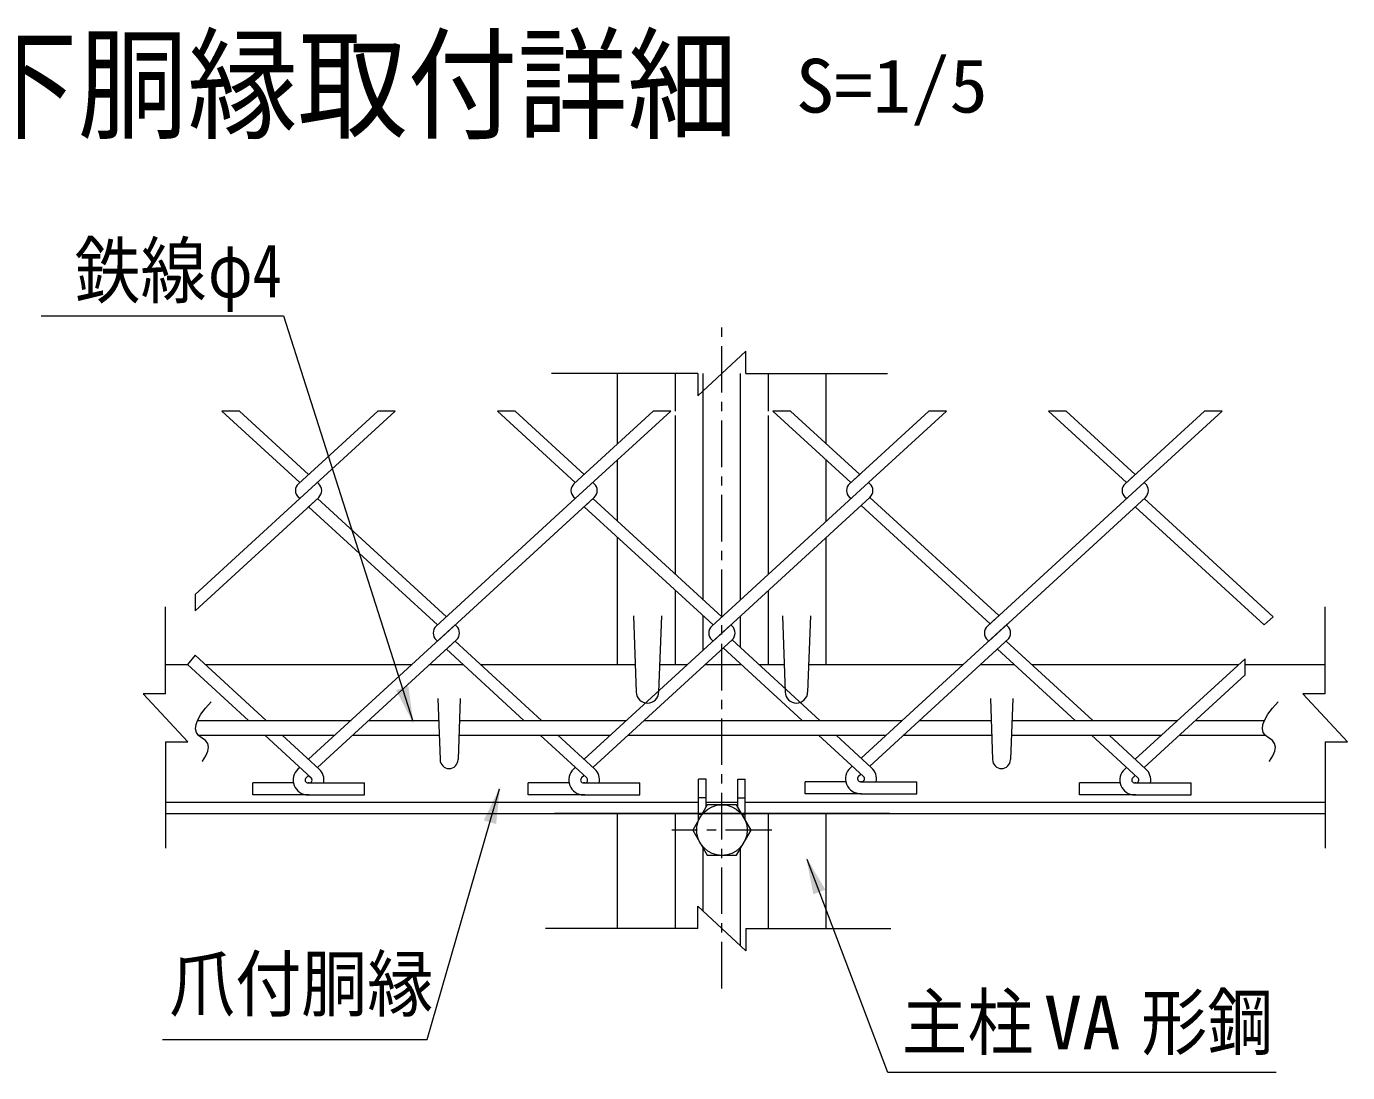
# Model space of a CAD drawing. Units: millimetres, scale not verified, with parts at other scales. Extents: x -4455 to 4455, y -3150 to 3150.
# Drawn here: x 1873 to 2937, y -135 to 708 of the extents above; entities that cross this region are included whole.
import ezdxf
from ezdxf.enums import TextEntityAlignment as Align

# ---------------------------------------------------------------- set-up
doc = ezdxf.new("R2010")
doc.units = ezdxf.units.MM
doc.header["$LTSCALE"] = 30
doc.linetypes.add('USER1', pattern=[2, 1.25, -0.25, 0.25, -0.25])
doc.layers.add('0-7_7詳細', color=7, linetype='Continuous', lineweight=18)
doc.styles.add('ＭＳ ゴシック', font='')
doc.styles.get('ＭＳ ゴシック').set_extended_font_data('MS Gothic')

msp = doc.modelspace()

# ---------------------------------------------------------------- linework, layer by layer
at = {"layer": '0-7_7詳細', "color": 1, "linetype": 'USER1'}
for p, q in [((2432.89, -66.97), (2432.89, 472.8)), ((2473.18, 60.62), (2392.54, 60.62))]:
    msp.add_line(p, q, dxfattribs=at)
at = {"layer": '0-7_7詳細', "color": 4}
for p, q in [((2452.27, 446.41), (2413.5, 410.41)), ((2452.27, 428.41), (2452.27, 446.41)), ((2413.5, 428.41), (2295.7, 428.41)), ((2413.5, 428.41), (2413.5, 410.41)), ((2452.27, 428.41), (2566.21, 428.41)), ((1984.5, 170.31), (1984.5, 240.5)), ((2918.97, 170.31), (2918.97, 240.5)), ((2002.5, 131.54), (1966.5, 170.31)), ((1984.5, 170.31), (1966.5, 170.31)), ((2918.97, 170.31), (2900.97, 170.31)), ((1984.5, 131.54), (1984.5, 45.95)), ((1984.5, 131.54), (2002.5, 131.54)), ((2918.97, 131.54), (2918.97, 45.95)), ((2452.27, -36.73), (2413.5, -0.73)), ((2413.5, -18.73), (2413.5, -0.73)), ((2413.5, -18.73), (2290.68, -18.73)), ((2452.27, -18.73), (2569.09, -18.73)), ((2452.27, -18.73), (2452.27, -36.73))]:
    msp.add_line(p, q, dxfattribs=at)
at = {"layer": '0-7_7詳細', "lineweight": 9}
for p, q in [((2348.89, 371.85), (2348.89, 428.41)), ((2395.39, 398.13), (2395.39, 428.41)), ((2417.89, 246.09), (2417.89, 428.41)), ((2447.89, 246.09), (2447.89, 428.41)), ((2470.39, 398.13), (2470.39, 428.41)), ((2516.89, 371.85), (2516.89, 428.41)), ((2395.39, 266.71), (2395.39, 394.56)), ((2470.39, 266.71), (2470.39, 394.56)), ((2348.89, 309.32), (2348.89, 358.83)), ((2516.89, 309.32), (2516.89, 358.83)), ((2330.05, 339.6), (2328.98, 340.58)), ((2348.89, 193.97), (2348.89, 296.3)), ((2516.89, 193.97), (2516.89, 296.3)), ((2395.39, 193.97), (2395.39, 253.69)), ((2470.39, 193.97), (2470.39, 253.69)), ((2361.64, 233.29), (2363.89, 171.79)), ((2384.14, 233.29), (2381.89, 171.79)), ((2417.89, 205.58), (2417.89, 233.07)), ((2447.89, 207.54), (2447.89, 233.07)), ((2481.64, 233.29), (2483.89, 171.79)), ((2504.14, 233.29), (2501.89, 171.79)), ((1984.5, 193.97), (2002.29, 193.97)), ((2016.5, 193.97), (2183.19, 193.97)), ((2197.4, 193.97), (2224.32, 193.97)), ((2238.53, 193.97), (2363.07, 193.97)), ((2382.7, 193.97), (2405.22, 193.97)), ((2419.43, 193.97), (2448.49, 193.97)), ((2462.7, 193.97), (2483.07, 193.97)), ((2502.7, 193.97), (2627.24, 193.97)), ((2641.45, 193.97), (2668.37, 193.97)), ((2682.58, 193.97), (2849.27, 193.97)), ((2854.38, 193.97), (2918.97, 193.97)), ((2204.07, 166.51), (2205.87, 117.31)), ((2222.07, 166.51), (2220.27, 117.31)), ((2649.15, 166.51), (2650.95, 117.31)), ((2667.15, 166.51), (2665.35, 117.31)), ((2010.46, 148.97), (2134.08, 148.97)), ((2148.29, 148.97), (2204.71, 148.97)), ((2221.43, 148.97), (2356.11, 148.97)), ((2370.32, 148.97), (2578.14, 148.97)), ((2592.35, 148.97), (2649.79, 148.97)), ((2666.51, 148.97), (2800.16, 148.97)), ((2814.37, 148.97), (2870.09, 148.97)), ((2011, 136.97), (2120.98, 136.97)), ((2135.19, 136.97), (2205.15, 136.97)), ((2220.99, 136.97), (2343.01, 136.97)), ((2357.22, 136.97), (2565.04, 136.97)), ((2579.25, 136.97), (2650.23, 136.97)), ((2666.07, 136.97), (2787.07, 136.97)), ((2801.28, 136.97), (2870.62, 136.97)), ((2414.14, 68.88), (2414.14, 101.66)), ((2420.14, 101.66), (2414.14, 101.66)), ((2420.14, 79.28), (2420.14, 101.66)), ((2451.64, 68.88), (2451.64, 101.66)), ((2420.14, 86.66), (2414.14, 86.66)), ((2445.64, 86.66), (2451.64, 86.66)), ((1984.5, 82.97), (2414.14, 82.97)), ((2420.14, 82.97), (2445.64, 82.97)), ((2451.64, 82.97), (2918.97, 82.97)), ((1984.5, 73.97), (2414.14, 73.97)), ((2567.89, 73.97), (2297.89, 73.97)), ((2348.89, -18.73), (2348.89, 73.97)), ((2395.39, -18.73), (2395.39, 73.97)), ((2416.6, 73.16), (2414.14, 73.16)), ((2417.07, 73.97), (2448.7, 73.97)), ((2449.17, 73.16), (2451.64, 73.16)), ((2451.64, 73.97), (2918.97, 73.97)), ((2470.39, -18.73), (2470.39, 73.97)), ((2516.89, -18.73), (2516.89, 73.97)), ((2417.89, -4.81), (2417.89, 45.86)), ((2447.89, -32.66), (2447.89, 45.86))]:
    msp.add_line(p, q, dxfattribs=at)
at = {"layer": '0-7_7詳細', "color": 3}
for p, q in [((2092.74, 340.58), (2029.94, 398.13)), ((2044.15, 398.13), (2029.94, 398.13)), ((2099.84, 347.09), (2044.15, 398.13)), ((2155.54, 398.13), (2091.67, 339.6)), ((2169.75, 398.13), (2092.74, 327.56)), ((2169.75, 398.13), (2155.54, 398.13)), ((2314.77, 340.58), (2251.97, 398.13)), ((2266.18, 398.13), (2251.97, 398.13)), ((2321.87, 347.09), (2266.18, 398.13)), ((2377.56, 398.13), (2313.7, 339.6)), ((2391.77, 398.13), (2314.77, 327.56)), ((2391.77, 398.13), (2377.56, 398.13)), ((2536.79, 340.58), (2474, 398.13)), ((2488.21, 398.13), (2474, 398.13)), ((2543.9, 347.09), (2488.21, 398.13)), ((2599.59, 398.13), (2535.72, 339.6)), ((2613.8, 398.13), (2551, 340.58)), ((2613.8, 398.13), (2599.59, 398.13)), ((2758.82, 340.58), (2696.02, 398.13)), ((2710.23, 398.13), (2696.02, 398.13)), ((2765.93, 347.09), (2710.23, 398.13)), ((2821.62, 398.13), (2757.75, 339.6)), ((2835.83, 398.13), (2773.03, 340.58)), ((2835.83, 398.13), (2821.62, 398.13)), ((2543.9, 347.09), (2535.72, 339.6)), ((2765.93, 347.09), (2757.75, 339.6)), ((2108.02, 339.6), (2106.95, 340.58)), ((2551, 340.58), (2424.71, 224.86)), ((2552.07, 339.6), (2551, 340.58)), ((2552.07, 339.6), (2551, 340.58)), ((2773.03, 340.58), (2646.74, 224.86)), ((2774.1, 339.6), (2773.03, 340.58)), ((2774.1, 339.6), (2773.03, 340.58)), ((2108.02, 328.54), (2008.39, 237.25)), ((2092.74, 327.56), (2008.39, 250.27)), ((2092.74, 327.56), (2091.67, 328.54)), ((2092.74, 327.56), (2091.67, 328.54)), ((2108.02, 328.54), (2099.84, 321.05)), ((2203.75, 225.84), (2099.84, 321.05)), ((2210.86, 232.35), (2106.95, 327.56)), ((2314.77, 327.56), (2202.68, 224.86)), ((2330.05, 328.54), (2203.75, 212.82)), ((2314.77, 327.56), (2313.7, 328.54)), ((2314.77, 327.56), (2313.7, 328.54)), ((2330.05, 328.54), (2321.87, 321.05)), ((2425.78, 225.84), (2321.87, 321.05)), ((2432.89, 232.35), (2328.98, 327.56)), ((2552.07, 328.54), (2425.78, 212.82)), ((2536.79, 327.56), (2535.72, 328.54)), ((2536.79, 327.56), (2535.72, 328.54)), ((2648.88, 226.82), (2544.97, 322.03)), ((2655.98, 233.33), (2552.08, 328.54)), ((2774.1, 328.54), (2647.81, 212.82)), ((2758.82, 327.56), (2757.75, 328.54)), ((2758.82, 327.56), (2757.75, 328.54)), ((2869.84, 225.84), (2765.93, 321.05)), ((2876.94, 232.35), (2773.03, 327.56)), ((2008.39, 250.27), (2008.39, 237.25)), ((2217.96, 225.84), (2099.84, 117.6)), ((2219.03, 224.86), (2217.96, 225.84)), ((2439.99, 225.84), (2321.87, 117.6)), ((2441.06, 224.86), (2439.99, 225.84)), ((2663.09, 226.82), (2544.97, 118.58)), ((2654.91, 232.35), (2646.74, 224.86)), ((2663.09, 224.86), (2662.02, 225.84)), ((2663.09, 224.86), (2662.02, 225.84)), ((2869.84, 225.84), (2876.94, 232.35)), ((2219.03, 213.8), (2106.95, 111.09)), ((2203.75, 212.82), (2202.68, 213.8)), ((2203.75, 212.82), (2202.68, 213.8)), ((2219.03, 213.8), (2210.86, 206.31)), ((2441.06, 213.8), (2328.98, 111.09)), ((2425.78, 212.82), (2424.71, 213.8)), ((2425.78, 212.82), (2424.71, 213.8)), ((2511.8, 148.97), (2441.06, 213.8)), ((2664.16, 214.78), (2552.08, 112.07)), ((2647.81, 212.82), (2646.74, 213.8)), ((2647.81, 212.82), (2646.74, 213.8)), ((2273.42, 148.97), (2210.86, 206.31)), ((2287.63, 148.97), (2217.96, 212.82)), ((2497.59, 148.97), (2433.96, 207.29)), ((2717.48, 148.97), (2654.91, 206.31)), ((2731.69, 148.97), (2662.02, 212.82)), ((2051.4, 148.97), (2002.29, 193.97)), ((2854.38, 198.65), (2765.93, 117.6)), ((2854.38, 185.63), (2854.38, 198.65)), ((2854.38, 185.63), (2773.03, 111.09)), ((2101.9, 102.7), (2064.49, 136.97)), ((2108.39, 109.77), (2078.7, 136.97)), ((2323.93, 102.7), (2286.52, 136.97)), ((2330.41, 109.77), (2300.73, 136.97)), ((2547.03, 103.68), (2510.69, 136.97)), ((2553.51, 110.75), (2524.9, 136.97)), ((2767.98, 102.7), (2730.58, 136.97)), ((2774.47, 109.77), (2744.79, 136.97)), ((2092.74, 111.09), (2091.3, 109.77)), ((2106.95, 111.09), (2108.39, 109.77)), ((2314.77, 111.09), (2313.33, 109.77)), ((2537.87, 112.07), (2536.43, 110.75)), ((2758.82, 111.09), (2757.38, 109.77)), ((2054.84, 88.93), (2054.84, 98.53)), ((2087.65, 98.53), (2054.84, 98.53)), ((2099.84, 104.58), (2097.79, 102.7)), ((2099.41, 98.53), (2144.84, 98.53)), ((2100.28, 98.53), (2099.41, 98.53)), ((2099.84, 104.58), (2101.9, 102.7)), ((2144.84, 88.93), (2144.84, 98.53)), ((2309.68, 98.53), (2276.87, 98.53)), ((2276.87, 88.93), (2276.87, 98.53)), ((2321.87, 104.58), (2319.81, 102.7)), ((2322.31, 98.53), (2321.44, 98.53)), ((2321.44, 98.53), (2366.87, 98.53)), ((2366.87, 88.93), (2366.87, 98.53)), ((2499.97, 89.91), (2499.97, 99.51)), ((2532.78, 99.51), (2499.97, 99.51)), ((2544.97, 105.56), (2542.91, 103.68)), ((2544.53, 99.51), (2589.97, 99.51)), ((2545.41, 99.51), (2544.53, 99.51)), ((2589.97, 89.91), (2589.97, 99.51)), ((2753.73, 98.53), (2720.93, 98.53)), ((2720.93, 88.93), (2720.93, 98.53)), ((2765.93, 104.58), (2763.87, 102.7)), ((2765.49, 98.53), (2810.93, 98.53)), ((2766.36, 98.53), (2765.49, 98.53)), ((2810.93, 88.93), (2810.93, 98.53)), ((2100.28, 88.93), (2054.84, 88.93)), ((2099.41, 88.93), (2144.84, 88.93)), ((2322.31, 88.93), (2276.87, 88.93)), ((2321.44, 88.93), (2366.87, 88.93)), ((2545.41, 89.91), (2499.97, 89.91)), ((2544.53, 89.91), (2589.97, 89.91)), ((2766.36, 88.93), (2720.93, 88.93)), ((2765.49, 88.93), (2810.93, 88.93))]:
    msp.add_line(p, q, dxfattribs=at)
at = {"layer": '0-7_7詳細', "color": 5}
msp.add_lwpolyline([(1884.47, 474.85), (2079.68, 474.85), (2183.79, 148.19)], dxfattribs=at)
at = {"layer": '0-7_7詳細', "color": 3}
msp.add_lwpolyline([(2065.61, 148.97), (2008.39, 201.4), (2002.29, 193.97)], dxfattribs=at)
at = {"layer": '0-7_7詳細', "color": 4}
for points in [[(2918.97, 131.54), (2936.97, 131.54), (2900.97, 170.31)], [(2014.19, 115.7), (2014.51, 116.09), (2017.17, 120.29), (2018.74, 124.05), (2019.21, 127.36), (2018.58, 130.24), (2016.86, 132.67), (2014.04, 134.66), (2011.21, 136.67), (2009.46, 139.15), (2008.78, 142.1), (2009.17, 145.54), (2010.64, 149.44), (2013.18, 153.83), (2016.79, 158.68), (2021.48, 164.02)], [(2873.82, 115.7), (2874.13, 116.09), (2876.8, 120.29), (2878.36, 124.05), (2878.83, 127.36), (2878.21, 130.24), (2876.49, 132.67), (2873.67, 134.66), (2870.84, 136.67), (2869.09, 139.15), (2868.41, 142.1), (2868.8, 145.54), (2870.26, 149.44), (2872.81, 153.83), (2876.42, 158.68), (2881.11, 164.02)], [(1982.18, -108.23), (2195.28, -108.23), (2253.74, 93.78)]]:
    msp.add_lwpolyline(points, dxfattribs=at)
at = {"layer": '0-7_7詳細', "lineweight": 9}
msp.add_lwpolyline([(2445.64, 79.28), (2445.64, 101.66), (2451.64, 101.66)], dxfattribs=at)
at = {"layer": '0-7_7詳細', "color": 3}
msp.add_lwpolyline([(2409.37, 60.62), (2421.13, 40.25), (2444.65, 40.25), (2456.41, 60.62), (2444.65, 80.99), (2421.13, 80.99)], close=True, dxfattribs=at)
at = {"layer": '0-7_7詳細', "color": 1}
msp.add_lwpolyline([(2879.4, -134.76), (2566.65, -134.76), (2501.46, 36.86)], dxfattribs=at)
at = {"layer": '0-7_7詳細', "color": 3}
msp.add_circle((2432.89, 60.62), 20.4, dxfattribs=at)
for centre, radius, start, end in [((2096.73, 334.07), 7.5, 132.5, 227.5), ((2102.95, 334.07), 7.5, 312.5, 47.5), ((2318.76, 334.07), 7.5, 132.5, 227.5), ((2324.98, 334.07), 7.5, 312.5, 47.5), ((2540.79, 334.07), 7.5, 132.5, 227.5), ((2547.01, 334.07), 7.5, 312.5, 47.5), ((2762.82, 334.07), 7.5, 132.5, 227.5), ((2769.04, 334.07), 7.5, 312.5, 47.5), ((2207.75, 219.33), 7.5, 132.5, 227.5), ((2213.97, 219.33), 7.5, 312.5, 47.5), ((2429.78, 219.33), 7.5, 132.5, 227.5), ((2435.99, 219.33), 7.5, 312.5, 47.5), ((2651.81, 219.33), 7.5, 132.5, 227.5), ((2658.02, 219.33), 7.5, 312.5, 47.5), ((2099.41, 100.93), 12, 132.5, 270), ((2100.28, 100.93), 12, 348.46304, 47.5), ((2321.44, 100.93), 12, 132.5, 270), ((2322.31, 100.93), 12, 348.46304, 47.5), ((2544.53, 101.91), 12, 132.5, 270), ((2545.41, 101.91), 12, 348.46304, 47.5), ((2765.49, 100.93), 12, 132.5, 270), ((2766.36, 100.93), 12, 348.46304, 47.5), ((2099.41, 100.93), 2.4, 132.5, 270), ((2100.28, 100.93), 2.4, 270, 47.5), ((2321.44, 100.93), 2.4, 132.5, 270), ((2322.31, 100.93), 2.4, 270, 47.5), ((2544.53, 101.91), 2.4, 132.5, 270), ((2545.41, 101.91), 2.4, 270, 47.5), ((2765.49, 100.93), 2.4, 132.5, 270), ((2766.36, 100.93), 2.4, 270, 47.5)]:
    msp.add_arc(centre, radius, start, end, dxfattribs=at)
at = {"layer": '0-7_7詳細', "lineweight": 9}
for centre, radius in [((2372.89, 171.79), 9), ((2492.89, 171.79), 9), ((2213.07, 117.31), 7.2), ((2658.15, 117.31), 7.2)]:
    msp.add_arc(centre, radius, 180, 0, dxfattribs=at)
at = {"layer": '0-7_7詳細', "color": 5}
msp.add_solid([(2184.39, 146.29), (2170.32, 173.29), (2180.25, 176.45)], dxfattribs=at)
at = {"layer": '0-7_7詳細', "color": 4}
msp.add_solid([(2254.3, 95.71), (2250.96, 65.44), (2240.96, 68.34)], dxfattribs=at)
at = {"layer": '0-7_7詳細', "color": 1}
msp.add_solid([(2500.75, 38.73), (2516.27, 12.54), (2506.53, 8.84)], dxfattribs=at)

# ---------------------------------------------------------------- texts
at = {"layer": '0-7_7詳細', "style": 'ＭＳ ゴシック', "width": 0.9}
msp.add_text('下胴縁取付詳細', height=72.14, dxfattribs=at).set_placement((1825.34, 603.48), align=Align.BOTTOM_LEFT)
at = {"layer": '0-7_7詳細', "color": 3, "style": 'ＭＳ ゴシック'}
for s, width, p in [('S=1/5', 1.05, (2492.43, 625.57)), ('鉄線', 0.9, (1911.22, 476.67)), ('φ4', 0.8, (2018.88, 476.67)), ('爪付胴縁', 0.9, (1987.56, -97.91)), ('主柱', 0.9, (2577.56, -128.87)), ('VA', 1.05, (2692.16, -129.03)), ('形鋼', 0.9, (2770.79, -128.87))]:
    msp.add_text(s, height=43.33, dxfattribs=dict(at, width=width)).set_placement(p, align=Align.BOTTOM_LEFT)

doc.saveas('drawing.dxf')
